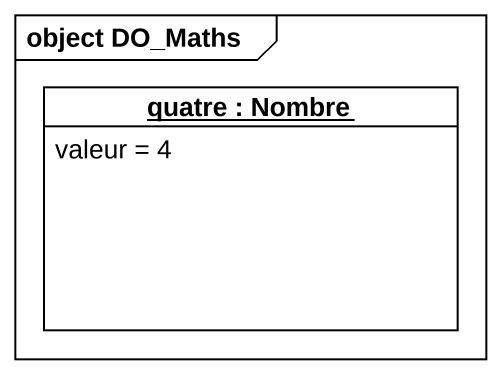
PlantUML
@startuml
mainframe object DO_Maths
hide circle
hide empty members
object "quatre : Nombre" as quatre {
  valeur = 4
}
@enduml
